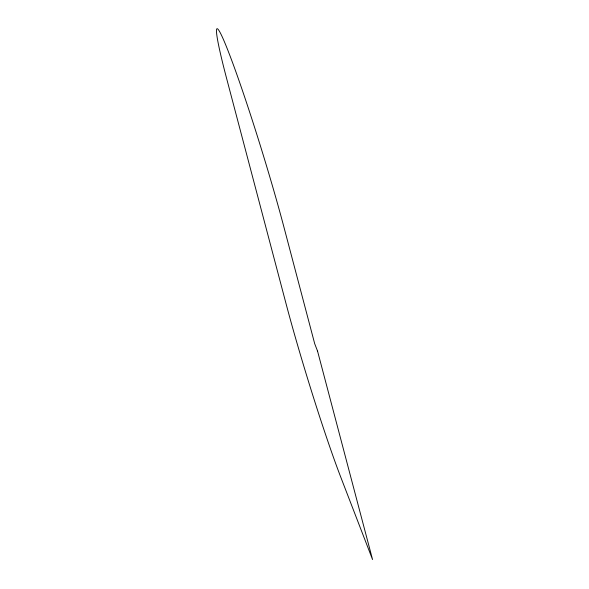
<?xml version="1.0" encoding="UTF-8"?>
<svg xmlns="http://www.w3.org/2000/svg" width="589" height="589" viewBox="0 0 589 589"><rect width="100%" height="100%" fill="white"/><g stroke="black" fill="none" stroke-linecap="round" stroke-linejoin="round"><path stroke-width="0.88" d="M317.552 351.118L314.695 343.704L283.788 226.581A129.617 6.921 72.9 0 0 228.996 53.209A129.617 6.921 72.9 0 0 226.588 78.352L286.306 304.646A129.617 6.921 72.9 0 0 341.097 478.018L372.55 559.55L317.552 351.118"/></g></svg>
